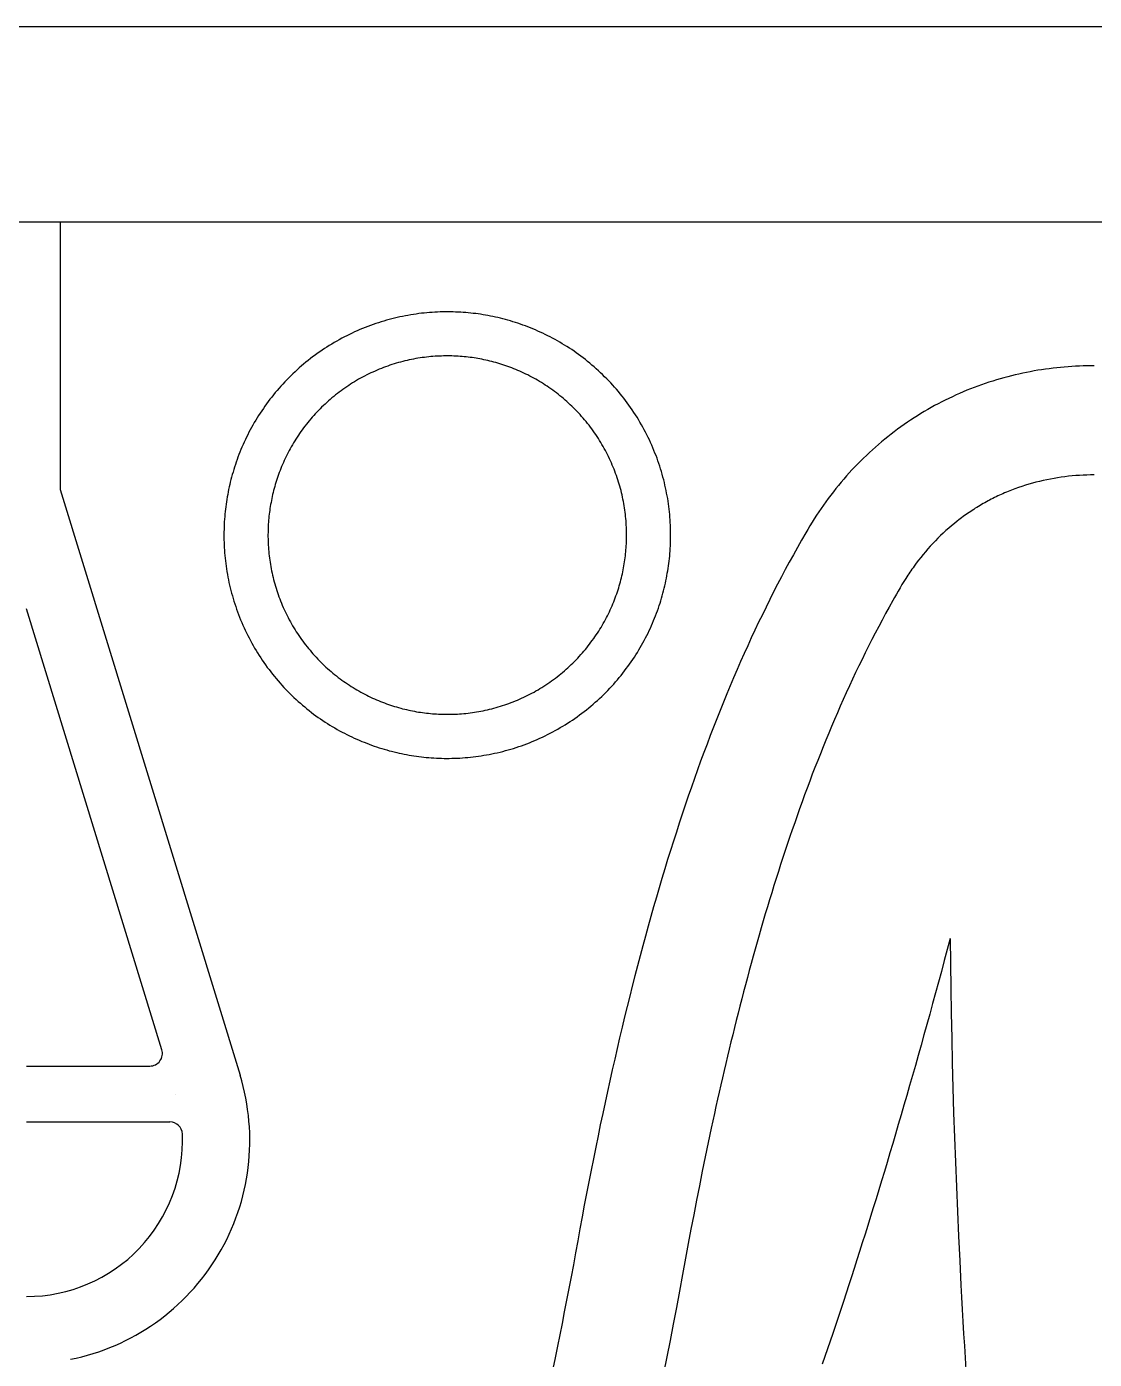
# Model space of a CAD drawing. Extents: x -111 to 2985, y -118 to 122.
# Drawn here: x -47.76 to -32.01, y 21.54 to 41.2 of the extents above; entities that cross this region are included whole.
import ezdxf

# ---------------------------------------------------------------- set-up
doc = ezdxf.new("R2010")
doc.units = 0
doc.layers.add('LAYER_03', color=5, linetype='CONTINUOUS')

msp = doc.modelspace()

# ---------------------------------------------------------------- linework, layer by layer
at = {"layer": 'LAYER_03'}
for points in [[(-79.245, 41.2), (-16.271, 41.2)], [(-79.245, 38.321), (-16.271, 38.321)], [(-47.262, 38.321), (-47.262, 34.374), (-44.612, 25.73)], [(-32.015, 36.197), (-32.07, 36.197), (-32.125, 36.196), (-32.18, 36.195), (-32.235, 36.193), (-32.291, 36.19), (-32.346, 36.187), (-32.402, 36.183), (-32.457, 36.178), (-32.513, 36.173), (-32.569, 36.168), (-32.624, 36.161), (-32.68, 36.154), (-32.736, 36.147), (-32.792, 36.138), (-32.847, 36.13), (-32.903, 36.12), (-32.959, 36.11), (-33.015, 36.099), (-33.07, 36.088), (-33.126, 36.075), (-33.181, 36.063), (-33.237, 36.049), (-33.292, 36.035), (-33.348, 36.02), (-33.403, 36.005), (-33.458, 35.989), (-33.513, 35.972), (-33.568, 35.954), (-33.622, 35.936), (-33.677, 35.917), (-33.731, 35.897), (-33.786, 35.877), (-33.84, 35.856), (-33.894, 35.835), (-33.947, 35.812), (-34.001, 35.789), (-34.054, 35.766), (-34.107, 35.741), (-34.16, 35.716), (-34.213, 35.691), (-34.265, 35.664), (-34.317, 35.637), (-34.369, 35.609), (-34.42, 35.581), (-34.471, 35.552), (-34.522, 35.522), (-34.573, 35.491), (-34.623, 35.46), (-34.673, 35.428), (-34.723, 35.396), (-34.772, 35.363), (-34.821, 35.329), (-34.869, 35.295), (-34.917, 35.26), (-34.965, 35.224), (-35.012, 35.188), (-35.059, 35.151), (-35.106, 35.113), (-35.152, 35.075), (-35.198, 35.036), (-35.243, 34.997), (-35.288, 34.957), (-35.332, 34.916), (-35.376, 34.875), (-35.419, 34.833), (-35.462, 34.791), (-35.504, 34.748), (-35.546, 34.704), (-35.588, 34.66), (-35.629, 34.616), (-35.669, 34.571), (-35.709, 34.525), (-35.748, 34.479), (-35.787, 34.432), (-35.825, 34.385), (-35.863, 34.337), (-35.9, 34.289), (-35.937, 34.241), (-35.973, 34.192), (-36.008, 34.142), (-36.043, 34.092), (-36.078, 34.042), (-36.111, 33.991), (-36.145, 33.94), (-36.177, 33.888), (-36.209, 33.836), (-36.241, 33.783), (-36.271, 33.73), (-36.333, 33.624), (-36.393, 33.517), (-36.453, 33.41), (-36.512, 33.302), (-36.571, 33.193), (-36.629, 33.083), (-36.686, 32.973), (-36.743, 32.862), (-36.799, 32.751), (-36.855, 32.638), (-36.91, 32.525), (-36.965, 32.412), (-37.019, 32.297), (-37.073, 32.182), (-37.126, 32.066), (-37.179, 31.95), (-37.231, 31.832), (-37.282, 31.714), (-37.333, 31.595), (-37.384, 31.476), (-37.434, 31.355), (-37.484, 31.234), (-37.533, 31.112), (-37.582, 30.989), (-37.63, 30.866), (-37.678, 30.742), (-37.726, 30.616), (-37.773, 30.49), (-37.82, 30.363), (-37.866, 30.236), (-37.912, 30.107), (-37.957, 29.978), (-38.002, 29.848), (-38.047, 29.716), (-38.091, 29.584), (-38.135, 29.451), (-38.178, 29.318), (-38.222, 29.183), (-38.264, 29.047), (-38.307, 28.911), (-38.349, 28.773), (-38.391, 28.635), (-38.432, 28.495), (-38.473, 28.355), (-38.514, 28.213), (-38.554, 28.071), (-38.594, 27.928), (-38.634, 27.783), (-38.673, 27.638), (-38.712, 27.492), (-38.751, 27.344), (-38.79, 27.196), (-38.828, 27.046), (-38.866, 26.895), (-38.903, 26.744), (-38.941, 26.591), (-38.978, 26.437), (-39.015, 26.282), (-39.051, 26.126), (-39.087, 25.969), (-39.123, 25.81), (-39.159, 25.65), (-39.194, 25.49), (-39.229, 25.328), (-39.264, 25.164), (-39.299, 25), (-39.333, 24.834), (-39.367, 24.667), (-39.401, 24.499), (-39.435, 24.33), (-39.468, 24.159), (-39.502, 23.987), (-39.535, 23.814), (-39.567, 23.639), (-39.6, 23.463), (-39.632, 23.285), (-39.664, 23.108), (-39.697, 22.932), (-39.73, 22.757), (-39.763, 22.584), (-39.796, 22.411), (-39.83, 22.239), (-39.864, 22.069), (-39.898, 21.899), (-39.932, 21.731), (-39.967, 21.563), (-40.001, 21.397)], [(-32.015, 34.586), (-32.069, 34.586), (-32.123, 34.585), (-32.178, 34.583), (-32.232, 34.58), (-32.286, 34.576), (-32.34, 34.571), (-32.394, 34.566), (-32.448, 34.56), (-32.502, 34.552), (-32.556, 34.544), (-32.609, 34.536), (-32.663, 34.526), (-32.716, 34.515), (-32.769, 34.504), (-32.822, 34.492), (-32.875, 34.478), (-32.927, 34.464), (-32.98, 34.449), (-33.032, 34.434), (-33.083, 34.417), (-33.135, 34.4), (-33.186, 34.381), (-33.211, 34.372), (-33.237, 34.362), (-33.262, 34.352), (-33.287, 34.342), (-33.312, 34.332), (-33.337, 34.321), (-33.362, 34.31), (-33.387, 34.299), (-33.412, 34.288), (-33.437, 34.276), (-33.461, 34.265), (-33.485, 34.253), (-33.51, 34.241), (-33.534, 34.228), (-33.558, 34.216), (-33.582, 34.203), (-33.606, 34.19), (-33.63, 34.177), (-33.653, 34.164), (-33.677, 34.15), (-33.7, 34.136), (-33.724, 34.122), (-33.747, 34.108), (-33.77, 34.094), (-33.793, 34.079), (-33.815, 34.064), (-33.838, 34.049), (-33.861, 34.034), (-33.883, 34.019), (-33.905, 34.003), (-33.927, 33.987), (-33.949, 33.971), (-33.971, 33.955), (-33.993, 33.939), (-34.014, 33.922), (-34.036, 33.906), (-34.078, 33.872), (-34.12, 33.837), (-34.161, 33.801), (-34.202, 33.765), (-34.242, 33.729), (-34.281, 33.691), (-34.32, 33.653), (-34.358, 33.615), (-34.396, 33.575), (-34.433, 33.535), (-34.469, 33.495), (-34.504, 33.454), (-34.539, 33.412), (-34.574, 33.37), (-34.607, 33.327), (-34.64, 33.284), (-34.673, 33.24), (-34.688, 33.218), (-34.704, 33.196), (-34.72, 33.174), (-34.735, 33.151), (-34.75, 33.129), (-34.765, 33.106), (-34.794, 33.06), (-34.823, 33.014), (-34.851, 32.968), (-34.879, 32.921), (-34.906, 32.874), (-34.933, 32.827), (-34.96, 32.78), (-34.987, 32.732), (-35.04, 32.637), (-35.092, 32.542), (-35.143, 32.446), (-35.194, 32.35), (-35.244, 32.254), (-35.294, 32.158), (-35.344, 32.061), (-35.392, 31.964), (-35.44, 31.866), (-35.488, 31.768), (-35.535, 31.67), (-35.581, 31.572), (-35.627, 31.473), (-35.672, 31.374), (-35.716, 31.275), (-35.76, 31.176), (-35.804, 31.076), (-35.847, 30.977), (-35.889, 30.877), (-35.931, 30.776), (-35.973, 30.676), (-36.014, 30.575), (-36.054, 30.474), (-36.094, 30.373), (-36.134, 30.272), (-36.173, 30.171), (-36.211, 30.069), (-36.249, 29.967), (-36.287, 29.865), (-36.324, 29.763), (-36.361, 29.661), (-36.397, 29.559), (-36.433, 29.456), (-36.469, 29.353), (-36.504, 29.251), (-36.539, 29.148), (-36.573, 29.044), (-36.607, 28.941), (-36.641, 28.838), (-36.674, 28.734), (-36.707, 28.631), (-36.739, 28.527), (-36.771, 28.423), (-36.803, 28.319), (-36.835, 28.215), (-36.866, 28.111), (-36.896, 28.007), (-36.927, 27.903), (-36.957, 27.798), (-36.987, 27.694), (-37.016, 27.589), (-37.046, 27.485), (-37.074, 27.38), (-37.103, 27.275), (-37.131, 27.17), (-37.159, 27.065), (-37.187, 26.96), (-37.214, 26.855), (-37.241, 26.75), (-37.268, 26.644), (-37.295, 26.539), (-37.321, 26.433), (-37.347, 26.328), (-37.373, 26.222), (-37.398, 26.117), (-37.424, 26.011), (-37.449, 25.905), (-37.473, 25.8), (-37.498, 25.694), (-37.522, 25.588), (-37.546, 25.482), (-37.57, 25.376), (-37.594, 25.27), (-37.617, 25.164), (-37.663, 24.951), (-37.708, 24.739), (-37.752, 24.526), (-37.796, 24.313), (-37.839, 24.1), (-37.88, 23.886), (-37.922, 23.673), (-37.962, 23.459), (-38.002, 23.246), (-38.041, 23.032), (-38.085, 22.789), (-38.13, 22.546), (-38.177, 22.303), (-38.223, 22.06), (-38.271, 21.817), (-38.319, 21.575), (-38.369, 21.333)], [(-34.14, 27.747), (-34.184, 27.584), (-34.227, 27.422), (-34.27, 27.261), (-34.313, 27.102), (-34.356, 26.944), (-34.399, 26.787), (-34.442, 26.632), (-34.485, 26.477), (-34.527, 26.324), (-34.57, 26.173), (-34.612, 26.022), (-34.654, 25.873), (-34.696, 25.725), (-34.738, 25.578), (-34.78, 25.432), (-34.822, 25.288), (-34.863, 25.144), (-34.905, 25.002), (-34.946, 24.861), (-34.988, 24.722), (-35.029, 24.583), (-35.07, 24.445), (-35.111, 24.309), (-35.152, 24.174), (-35.193, 24.04), (-35.234, 23.907), (-35.274, 23.775), (-35.315, 23.644), (-35.355, 23.514), (-35.396, 23.385), (-35.436, 23.258), (-35.476, 23.131), (-35.516, 23.006), (-35.556, 22.881), (-35.596, 22.758), (-35.635, 22.636), (-35.675, 22.514), (-35.715, 22.394), (-35.754, 22.274), (-35.793, 22.156), (-35.833, 22.039), (-35.872, 21.922), (-35.911, 21.807), (-35.95, 21.692), (-35.988, 21.579), (-36.027, 21.466)], [(-34.14, 27.747), (-34.137, 27.38), (-34.132, 27.012), (-34.126, 26.645), (-34.118, 26.278), (-34.11, 25.911), (-34.1, 25.544), (-34.089, 25.178), (-34.077, 24.812), (-34.064, 24.447), (-34.049, 24.082), (-34.034, 23.719), (-34.018, 23.356), (-34, 22.994), (-33.982, 22.634), (-33.972, 22.454), (-33.962, 22.275), (-33.952, 22.096), (-33.942, 21.917), (-33.931, 21.738), (-33.92, 21.56), (-33.909, 21.383)], [(-45.56, 25.44), (-45.56, 25.44)], [(-47.758, 25.041), (-45.646, 25.041)]]:
    msp.add_lwpolyline(points, dxfattribs=at)
for points in [[(-38.294, 33.244), (-38.289, 33.28), (-38.284, 33.316), (-38.28, 33.353), (-38.276, 33.39), (-38.273, 33.427), (-38.27, 33.464), (-38.268, 33.501), (-38.266, 33.539), (-38.264, 33.576), (-38.263, 33.614), (-38.262, 33.652), (-38.262, 33.691), (-38.262, 33.729), (-38.263, 33.767), (-38.264, 33.806), (-38.265, 33.845), (-38.267, 33.884), (-38.27, 33.923), (-38.272, 33.962), (-38.276, 34.001), (-38.28, 34.04), (-38.284, 34.08), (-38.289, 34.119), (-38.294, 34.159), (-38.3, 34.198), (-38.306, 34.238), (-38.313, 34.278), (-38.321, 34.318), (-38.328, 34.357), (-38.337, 34.397), (-38.346, 34.437), (-38.355, 34.476), (-38.365, 34.516), (-38.375, 34.556), (-38.386, 34.596), (-38.398, 34.635), (-38.41, 34.675), (-38.422, 34.714), (-38.435, 34.754), (-38.449, 34.793), (-38.463, 34.832), (-38.478, 34.871), (-38.493, 34.91), (-38.508, 34.949), (-38.525, 34.988), (-38.541, 35.026), (-38.558, 35.065), (-38.576, 35.103), (-38.594, 35.141), (-38.613, 35.179), (-38.632, 35.217), (-38.652, 35.254), (-38.672, 35.291), (-38.693, 35.328), (-38.714, 35.365), (-38.736, 35.402), (-38.758, 35.438), (-38.781, 35.474), (-38.804, 35.51), (-38.828, 35.545), (-38.852, 35.58), (-38.877, 35.615), (-38.902, 35.65), (-38.927, 35.684), (-38.953, 35.718), (-38.979, 35.751), (-39.006, 35.784), (-39.033, 35.817), (-39.061, 35.85), (-39.089, 35.882), (-39.117, 35.913), (-39.146, 35.945), (-39.175, 35.976), (-39.205, 36.006), (-39.235, 36.036), (-39.265, 36.066), (-39.296, 36.095), (-39.327, 36.124), (-39.358, 36.152), (-39.39, 36.18), (-39.422, 36.208), (-39.454, 36.235), (-39.486, 36.261), (-39.519, 36.288), (-39.552, 36.313), (-39.586, 36.339), (-39.619, 36.363), (-39.653, 36.388), (-39.687, 36.411), (-39.721, 36.435), (-39.756, 36.458), (-39.791, 36.48), (-39.826, 36.502), (-39.861, 36.523), (-39.896, 36.544), (-39.932, 36.564), (-39.967, 36.584), (-40.003, 36.604), (-40.039, 36.623), (-40.075, 36.641), (-40.111, 36.659), (-40.148, 36.677), (-40.184, 36.693), (-40.22, 36.71), (-40.257, 36.726), (-40.294, 36.741), (-40.33, 36.756), (-40.367, 36.771), (-40.404, 36.785), (-40.441, 36.798), (-40.478, 36.811), (-40.514, 36.824), (-40.551, 36.836), (-40.588, 36.847), (-40.625, 36.859), (-40.662, 36.869), (-40.699, 36.879), (-40.736, 36.889), (-40.772, 36.898), (-40.809, 36.907), (-40.846, 36.915), (-40.883, 36.923), (-40.919, 36.931), (-40.956, 36.938), (-40.992, 36.944), (-41.028, 36.95), (-41.064, 36.956), (-41.1, 36.961), (-41.137, 36.966), (-41.173, 36.97), (-41.21, 36.974), (-41.246, 36.978), (-41.283, 36.981), (-41.321, 36.984), (-41.358, 36.987), (-41.395, 36.989), (-41.433, 36.99), (-41.471, 36.992), (-41.509, 36.992), (-41.547, 36.993), (-41.586, 36.993), (-41.624, 36.992), (-41.663, 36.991), (-41.702, 36.989), (-41.741, 36.987), (-41.78, 36.985), (-41.819, 36.982), (-41.858, 36.979), (-41.897, 36.975), (-41.937, 36.971), (-41.976, 36.966), (-42.016, 36.96), (-42.055, 36.955), (-42.095, 36.948), (-42.135, 36.941), (-42.174, 36.934), (-42.214, 36.926), (-42.254, 36.918), (-42.294, 36.909), (-42.333, 36.9), (-42.373, 36.89), (-42.413, 36.879), (-42.452, 36.868), (-42.492, 36.857), (-42.531, 36.845), (-42.571, 36.832), (-42.61, 36.819), (-42.65, 36.806), (-42.689, 36.792), (-42.728, 36.777), (-42.767, 36.762), (-42.806, 36.746), (-42.845, 36.73), (-42.883, 36.713), (-42.922, 36.696), (-42.96, 36.678), (-42.998, 36.66), (-43.036, 36.641), (-43.073, 36.622), (-43.111, 36.602), (-43.148, 36.582), (-43.185, 36.561), (-43.222, 36.54), (-43.258, 36.518), (-43.295, 36.496), (-43.331, 36.473), (-43.366, 36.45), (-43.402, 36.427), (-43.437, 36.403), (-43.472, 36.378), (-43.506, 36.353), (-43.541, 36.327), (-43.574, 36.302), (-43.608, 36.275), (-43.641, 36.248), (-43.674, 36.221), (-43.706, 36.194), (-43.738, 36.166), (-43.77, 36.137), (-43.801, 36.108), (-43.832, 36.079), (-43.863, 36.05), (-43.893, 36.02), (-43.923, 35.989), (-43.952, 35.959), (-43.981, 35.928), (-44.009, 35.897), (-44.037, 35.865), (-44.065, 35.833), (-44.092, 35.801), (-44.118, 35.768), (-44.144, 35.735), (-44.17, 35.702), (-44.195, 35.669), (-44.22, 35.635), (-44.244, 35.602), (-44.268, 35.567), (-44.292, 35.533), (-44.314, 35.499), (-44.337, 35.464), (-44.359, 35.429), (-44.38, 35.394), (-44.401, 35.358), (-44.421, 35.323), (-44.441, 35.287), (-44.461, 35.251), (-44.48, 35.216), (-44.498, 35.179), (-44.516, 35.143), (-44.533, 35.107), (-44.55, 35.071), (-44.567, 35.034), (-44.583, 34.998), (-44.598, 34.961), (-44.613, 34.924), (-44.628, 34.887), (-44.642, 34.851), (-44.655, 34.814), (-44.668, 34.777), (-44.681, 34.74), (-44.693, 34.703), (-44.704, 34.666), (-44.715, 34.629), (-44.726, 34.593), (-44.736, 34.556), (-44.746, 34.519), (-44.755, 34.482), (-44.764, 34.445), (-44.772, 34.409), (-44.78, 34.372), (-44.787, 34.336), (-44.794, 34.299), (-44.801, 34.263), (-44.807, 34.226), (-44.813, 34.19), (-44.818, 34.154), (-44.823, 34.118), (-44.827, 34.082), (-44.831, 34.045), (-44.835, 34.008), (-44.838, 33.971), (-44.841, 33.934), (-44.844, 33.897), (-44.846, 33.859), (-44.847, 33.821), (-44.848, 33.783), (-44.849, 33.745), (-44.849, 33.707), (-44.849, 33.669), (-44.849, 33.63), (-44.848, 33.592), (-44.846, 33.553), (-44.844, 33.514), (-44.842, 33.475), (-44.839, 33.436), (-44.836, 33.397), (-44.832, 33.357), (-44.827, 33.318), (-44.823, 33.278), (-44.817, 33.239), (-44.811, 33.199), (-44.805, 33.16), (-44.798, 33.12), (-44.791, 33.08), (-44.783, 33.041), (-44.775, 33.001), (-44.766, 32.961), (-44.756, 32.921), (-44.746, 32.882), (-44.736, 32.842), (-44.725, 32.802), (-44.714, 32.763), (-44.702, 32.723), (-44.689, 32.684), (-44.676, 32.644), (-44.662, 32.605), (-44.648, 32.566), (-44.634, 32.527), (-44.619, 32.488), (-44.603, 32.449), (-44.587, 32.41), (-44.57, 32.371), (-44.553, 32.333), (-44.535, 32.295), (-44.517, 32.257), (-44.498, 32.219), (-44.479, 32.181), (-44.459, 32.144), (-44.439, 32.106), (-44.418, 32.069), (-44.397, 32.033), (-44.375, 31.996), (-44.353, 31.96), (-44.33, 31.924), (-44.307, 31.888), (-44.283, 31.853), (-44.259, 31.818), (-44.235, 31.783), (-44.21, 31.748), (-44.184, 31.714), (-44.158, 31.68), (-44.132, 31.647), (-44.105, 31.614), (-44.078, 31.581), (-44.05, 31.548), (-44.022, 31.516), (-43.994, 31.484), (-43.965, 31.453), (-43.936, 31.422), (-43.906, 31.392), (-43.877, 31.362), (-43.846, 31.332), (-43.816, 31.303), (-43.785, 31.274), (-43.753, 31.246), (-43.722, 31.218), (-43.69, 31.19), (-43.658, 31.163), (-43.625, 31.136), (-43.592, 31.11), (-43.559, 31.084), (-43.526, 31.059), (-43.492, 31.034), (-43.458, 31.01), (-43.424, 30.986), (-43.39, 30.963), (-43.355, 30.94), (-43.321, 30.918), (-43.286, 30.896), (-43.251, 30.875), (-43.215, 30.854), (-43.18, 30.833), (-43.144, 30.813), (-43.108, 30.794), (-43.072, 30.775), (-43.036, 30.757), (-43, 30.739), (-42.964, 30.721), (-42.927, 30.704), (-42.891, 30.688), (-42.854, 30.672), (-42.818, 30.656), (-42.781, 30.642), (-42.744, 30.627), (-42.707, 30.613), (-42.671, 30.6), (-42.634, 30.587), (-42.597, 30.574), (-42.56, 30.562), (-42.523, 30.55), (-42.486, 30.539), (-42.449, 30.529), (-42.412, 30.518), (-42.376, 30.509), (-42.339, 30.5), (-42.302, 30.491), (-42.265, 30.482), (-42.229, 30.475), (-42.192, 30.467), (-42.156, 30.46), (-42.119, 30.454), (-42.083, 30.448), (-42.047, 30.442), (-42.011, 30.437), (-41.975, 30.432), (-41.938, 30.427), (-41.902, 30.423), (-41.865, 30.42), (-41.828, 30.416), (-41.791, 30.414), (-41.753, 30.411), (-41.716, 30.409), (-41.678, 30.407), (-41.64, 30.406), (-41.602, 30.405), (-41.564, 30.405), (-41.526, 30.405), (-41.487, 30.406), (-41.448, 30.407), (-41.41, 30.408), (-41.371, 30.41), (-41.332, 30.413), (-41.293, 30.416), (-41.253, 30.419), (-41.214, 30.423), (-41.175, 30.427), (-41.135, 30.432), (-41.096, 30.437), (-41.056, 30.443), (-41.016, 30.45), (-40.977, 30.456), (-40.937, 30.464), (-40.897, 30.472), (-40.858, 30.48), (-40.818, 30.489), (-40.778, 30.498), (-40.738, 30.508), (-40.699, 30.519), (-40.659, 30.529), (-40.619, 30.541), (-40.58, 30.553), (-40.54, 30.565), (-40.501, 30.579), (-40.462, 30.592), (-40.423, 30.606), (-40.383, 30.621), (-40.344, 30.636), (-40.306, 30.652), (-40.267, 30.668), (-40.228, 30.684), (-40.19, 30.702), (-40.152, 30.719), (-40.114, 30.738), (-40.076, 30.756), (-40.038, 30.776), (-40, 30.795), (-39.963, 30.816), (-39.926, 30.836), (-39.889, 30.858), (-39.853, 30.879), (-39.817, 30.902), (-39.781, 30.924), (-39.745, 30.947), (-39.71, 30.971), (-39.674, 30.995), (-39.64, 31.02), (-39.605, 31.045), (-39.571, 31.07), (-39.537, 31.096), (-39.503, 31.123), (-39.47, 31.149), (-39.437, 31.177), (-39.405, 31.204), (-39.373, 31.232), (-39.341, 31.261), (-39.31, 31.289), (-39.279, 31.319), (-39.249, 31.348), (-39.218, 31.378), (-39.189, 31.408), (-39.16, 31.439), (-39.131, 31.47), (-39.102, 31.501), (-39.074, 31.533), (-39.047, 31.565), (-39.02, 31.597), (-38.993, 31.63), (-38.967, 31.662), (-38.941, 31.695), (-38.916, 31.729), (-38.891, 31.762), (-38.867, 31.796), (-38.843, 31.83), (-38.82, 31.865), (-38.797, 31.899), (-38.775, 31.934), (-38.753, 31.969), (-38.731, 32.004), (-38.711, 32.039), (-38.69, 32.075), (-38.67, 32.111), (-38.651, 32.146), (-38.632, 32.182), (-38.613, 32.218), (-38.595, 32.254), (-38.578, 32.291), (-38.561, 32.327), (-38.545, 32.364), (-38.529, 32.4), (-38.513, 32.437), (-38.498, 32.474), (-38.484, 32.51), (-38.47, 32.547), (-38.456, 32.584), (-38.443, 32.621), (-38.431, 32.658), (-38.419, 32.695), (-38.407, 32.731), (-38.396, 32.768), (-38.385, 32.805), (-38.375, 32.842), (-38.366, 32.879), (-38.356, 32.916), (-38.348, 32.952), (-38.339, 32.989), (-38.331, 33.026), (-38.324, 33.062), (-38.317, 33.099), (-38.311, 33.135), (-38.304, 33.171), (-38.299, 33.208)], [(-38.937, 33.334), (-38.933, 33.363), (-38.93, 33.392), (-38.926, 33.421), (-38.923, 33.451), (-38.921, 33.48), (-38.918, 33.51), (-38.916, 33.54), (-38.915, 33.57), (-38.914, 33.601), (-38.913, 33.631), (-38.912, 33.662), (-38.912, 33.692), (-38.912, 33.723), (-38.912, 33.754), (-38.913, 33.785), (-38.914, 33.816), (-38.916, 33.847), (-38.918, 33.879), (-38.92, 33.91), (-38.923, 33.942), (-38.926, 33.973), (-38.929, 34.005), (-38.933, 34.036), (-38.938, 34.068), (-38.942, 34.1), (-38.947, 34.132), (-38.953, 34.164), (-38.959, 34.195), (-38.965, 34.227), (-38.972, 34.259), (-38.979, 34.291), (-38.986, 34.323), (-38.994, 34.355), (-39.003, 34.387), (-39.012, 34.419), (-39.021, 34.45), (-39.03, 34.482), (-39.04, 34.514), (-39.051, 34.545), (-39.062, 34.577), (-39.073, 34.609), (-39.085, 34.64), (-39.097, 34.671), (-39.11, 34.702), (-39.123, 34.733), (-39.136, 34.764), (-39.15, 34.795), (-39.164, 34.826), (-39.179, 34.857), (-39.194, 34.887), (-39.209, 34.917), (-39.225, 34.947), (-39.241, 34.977), (-39.258, 35.007), (-39.275, 35.036), (-39.292, 35.066), (-39.31, 35.095), (-39.328, 35.124), (-39.347, 35.152), (-39.366, 35.181), (-39.385, 35.209), (-39.405, 35.237), (-39.425, 35.265), (-39.446, 35.292), (-39.466, 35.319), (-39.488, 35.346), (-39.509, 35.373), (-39.531, 35.399), (-39.553, 35.425), (-39.576, 35.451), (-39.598, 35.476), (-39.622, 35.502), (-39.645, 35.526), (-39.669, 35.551), (-39.693, 35.575), (-39.717, 35.599), (-39.742, 35.622), (-39.766, 35.645), (-39.792, 35.668), (-39.817, 35.691), (-39.843, 35.713), (-39.868, 35.735), (-39.895, 35.756), (-39.921, 35.777), (-39.947, 35.798), (-39.974, 35.818), (-40.001, 35.838), (-40.028, 35.857), (-40.056, 35.876), (-40.083, 35.895), (-40.111, 35.913), (-40.139, 35.931), (-40.167, 35.949), (-40.195, 35.966), (-40.224, 35.983), (-40.252, 35.999), (-40.281, 36.015), (-40.309, 36.031), (-40.338, 36.046), (-40.367, 36.061), (-40.396, 36.075), (-40.425, 36.089), (-40.455, 36.103), (-40.484, 36.116), (-40.513, 36.129), (-40.543, 36.141), (-40.572, 36.153), (-40.602, 36.165), (-40.631, 36.176), (-40.661, 36.187), (-40.69, 36.197), (-40.72, 36.207), (-40.75, 36.217), (-40.779, 36.226), (-40.809, 36.235), (-40.838, 36.244), (-40.868, 36.252), (-40.897, 36.26), (-40.927, 36.267), (-40.956, 36.274), (-40.986, 36.281), (-41.015, 36.287), (-41.045, 36.293), (-41.074, 36.299), (-41.103, 36.304), (-41.132, 36.309), (-41.161, 36.313), (-41.19, 36.317), (-41.219, 36.321), (-41.249, 36.325), (-41.278, 36.328), (-41.307, 36.331), (-41.337, 36.334), (-41.367, 36.336), (-41.397, 36.338), (-41.427, 36.34), (-41.457, 36.341), (-41.488, 36.342), (-41.518, 36.343), (-41.549, 36.343), (-41.58, 36.343), (-41.611, 36.342), (-41.642, 36.341), (-41.673, 36.34), (-41.704, 36.339), (-41.735, 36.337), (-41.767, 36.334), (-41.798, 36.332), (-41.83, 36.329), (-41.862, 36.325), (-41.893, 36.321), (-41.925, 36.317), (-41.957, 36.312), (-41.989, 36.307), (-42.02, 36.302), (-42.052, 36.296), (-42.084, 36.29), (-42.116, 36.283), (-42.148, 36.276), (-42.18, 36.268), (-42.212, 36.26), (-42.244, 36.252), (-42.275, 36.243), (-42.307, 36.234), (-42.339, 36.224), (-42.371, 36.214), (-42.402, 36.204), (-42.434, 36.193), (-42.465, 36.181), (-42.497, 36.17), (-42.528, 36.158), (-42.559, 36.145), (-42.59, 36.132), (-42.621, 36.119), (-42.652, 36.105), (-42.683, 36.091), (-42.713, 36.076), (-42.744, 36.061), (-42.774, 36.045), (-42.804, 36.03), (-42.834, 36.013), (-42.864, 35.997), (-42.893, 35.98), (-42.923, 35.962), (-42.952, 35.944), (-42.981, 35.926), (-43.009, 35.907), (-43.038, 35.888), (-43.066, 35.869), (-43.094, 35.849), (-43.122, 35.829), (-43.149, 35.809), (-43.176, 35.788), (-43.203, 35.767), (-43.23, 35.745), (-43.256, 35.724), (-43.282, 35.701), (-43.308, 35.679), (-43.333, 35.656), (-43.358, 35.633), (-43.383, 35.61), (-43.408, 35.586), (-43.432, 35.562), (-43.456, 35.538), (-43.479, 35.513), (-43.502, 35.488), (-43.525, 35.463), (-43.547, 35.438), (-43.57, 35.412), (-43.591, 35.386), (-43.613, 35.36), (-43.634, 35.334), (-43.654, 35.307), (-43.675, 35.28), (-43.694, 35.253), (-43.714, 35.226), (-43.733, 35.199), (-43.752, 35.171), (-43.77, 35.144), (-43.788, 35.116), (-43.806, 35.088), (-43.823, 35.059), (-43.84, 35.031), (-43.856, 35.003), (-43.872, 34.974), (-43.887, 34.945), (-43.903, 34.916), (-43.917, 34.887), (-43.932, 34.858), (-43.946, 34.829), (-43.959, 34.8), (-43.973, 34.771), (-43.985, 34.741), (-43.998, 34.712), (-44.01, 34.682), (-44.022, 34.653), (-44.033, 34.623), (-44.044, 34.594), (-44.054, 34.564), (-44.064, 34.535), (-44.074, 34.505), (-44.083, 34.475), (-44.092, 34.446), (-44.1, 34.416), (-44.109, 34.387), (-44.116, 34.357), (-44.124, 34.328), (-44.131, 34.298), (-44.138, 34.269), (-44.144, 34.239), (-44.15, 34.21), (-44.155, 34.181), (-44.161, 34.151), (-44.166, 34.122), (-44.17, 34.093), (-44.174, 34.064), (-44.178, 34.035), (-44.182, 34.006), (-44.185, 33.977), (-44.188, 33.947), (-44.191, 33.917), (-44.193, 33.888), (-44.195, 33.858), (-44.197, 33.828), (-44.198, 33.797), (-44.199, 33.767), (-44.199, 33.736), (-44.2, 33.706), (-44.2, 33.675), (-44.199, 33.644), (-44.198, 33.613), (-44.197, 33.582), (-44.195, 33.55), (-44.194, 33.519), (-44.191, 33.488), (-44.188, 33.456), (-44.185, 33.425), (-44.182, 33.393), (-44.178, 33.361), (-44.174, 33.33), (-44.169, 33.298), (-44.164, 33.266), (-44.158, 33.234), (-44.153, 33.202), (-44.146, 33.17), (-44.14, 33.139), (-44.132, 33.107), (-44.125, 33.075), (-44.117, 33.043), (-44.109, 33.011), (-44.1, 32.979), (-44.091, 32.947), (-44.081, 32.916), (-44.071, 32.884), (-44.06, 32.852), (-44.05, 32.821), (-44.038, 32.789), (-44.027, 32.758), (-44.014, 32.727), (-44.002, 32.695), (-43.989, 32.664), (-43.975, 32.633), (-43.962, 32.602), (-43.947, 32.572), (-43.933, 32.541), (-43.918, 32.511), (-43.902, 32.481), (-43.886, 32.451), (-43.87, 32.421), (-43.853, 32.391), (-43.836, 32.361), (-43.819, 32.332), (-43.801, 32.303), (-43.783, 32.274), (-43.764, 32.245), (-43.745, 32.217), (-43.726, 32.189), (-43.706, 32.161), (-43.686, 32.133), (-43.666, 32.106), (-43.645, 32.078), (-43.624, 32.052), (-43.602, 32.025), (-43.58, 31.999), (-43.558, 31.973), (-43.536, 31.947), (-43.513, 31.921), (-43.49, 31.896), (-43.466, 31.871), (-43.443, 31.847), (-43.419, 31.823), (-43.394, 31.799), (-43.37, 31.775), (-43.345, 31.752), (-43.32, 31.73), (-43.294, 31.707), (-43.269, 31.685), (-43.243, 31.663), (-43.217, 31.642), (-43.19, 31.621), (-43.164, 31.6), (-43.137, 31.58), (-43.11, 31.56), (-43.083, 31.541), (-43.056, 31.522), (-43.028, 31.503), (-43, 31.484), (-42.972, 31.467), (-42.944, 31.449), (-42.916, 31.432), (-42.888, 31.415), (-42.859, 31.399), (-42.831, 31.383), (-42.802, 31.367), (-42.773, 31.352), (-42.744, 31.337), (-42.715, 31.323), (-42.686, 31.309), (-42.657, 31.295), (-42.627, 31.282), (-42.598, 31.269), (-42.569, 31.257), (-42.539, 31.245), (-42.51, 31.233), (-42.48, 31.222), (-42.451, 31.211), (-42.421, 31.201), (-42.391, 31.191), (-42.362, 31.181), (-42.332, 31.172), (-42.303, 31.163), (-42.273, 31.154), (-42.243, 31.146), (-42.214, 31.138), (-42.184, 31.131), (-42.155, 31.124), (-42.125, 31.117), (-42.096, 31.111), (-42.067, 31.105), (-42.037, 31.099), (-42.008, 31.094), (-41.979, 31.089), (-41.95, 31.085), (-41.921, 31.08), (-41.892, 31.076), (-41.863, 31.073), (-41.833, 31.07), (-41.804, 31.067), (-41.774, 31.064), (-41.744, 31.062), (-41.714, 31.06), (-41.684, 31.058), (-41.654, 31.057), (-41.624, 31.056), (-41.593, 31.055), (-41.562, 31.055), (-41.532, 31.055), (-41.501, 31.056), (-41.47, 31.056), (-41.438, 31.058), (-41.407, 31.059), (-41.376, 31.061), (-41.345, 31.063), (-41.313, 31.066), (-41.281, 31.069), (-41.25, 31.073), (-41.218, 31.077), (-41.186, 31.081), (-41.155, 31.086), (-41.123, 31.091), (-41.091, 31.096), (-41.059, 31.102), (-41.027, 31.108), (-40.995, 31.115), (-40.963, 31.122), (-40.932, 31.13), (-40.9, 31.138), (-40.868, 31.146), (-40.836, 31.155), (-40.804, 31.164), (-40.772, 31.174), (-40.741, 31.184), (-40.709, 31.194), (-40.678, 31.205), (-40.646, 31.216), (-40.615, 31.228), (-40.583, 31.24), (-40.552, 31.253), (-40.521, 31.266), (-40.49, 31.279), (-40.459, 31.293), (-40.429, 31.307), (-40.398, 31.322), (-40.368, 31.337), (-40.337, 31.352), (-40.307, 31.368), (-40.277, 31.384), (-40.248, 31.401), (-40.218, 31.418), (-40.189, 31.436), (-40.16, 31.453), (-40.131, 31.472), (-40.102, 31.49), (-40.074, 31.509), (-40.046, 31.529), (-40.018, 31.548), (-39.99, 31.568), (-39.962, 31.589), (-39.935, 31.61), (-39.908, 31.631), (-39.882, 31.652), (-39.855, 31.674), (-39.829, 31.696), (-39.804, 31.719), (-39.778, 31.742), (-39.753, 31.765), (-39.728, 31.788), (-39.704, 31.812), (-39.68, 31.836), (-39.656, 31.86), (-39.632, 31.885), (-39.609, 31.91), (-39.586, 31.935), (-39.564, 31.96), (-39.542, 31.986), (-39.52, 32.012), (-39.499, 32.038), (-39.478, 32.064), (-39.457, 32.091), (-39.437, 32.117), (-39.417, 32.144), (-39.397, 32.172), (-39.378, 32.199), (-39.36, 32.227), (-39.341, 32.254), (-39.323, 32.282), (-39.306, 32.31), (-39.289, 32.338), (-39.272, 32.367), (-39.255, 32.395), (-39.239, 32.424), (-39.224, 32.453), (-39.209, 32.481), (-39.194, 32.51), (-39.18, 32.539), (-39.166, 32.569), (-39.152, 32.598), (-39.139, 32.627), (-39.126, 32.656), (-39.113, 32.686), (-39.101, 32.715), (-39.09, 32.745), (-39.079, 32.774), (-39.068, 32.804), (-39.057, 32.834), (-39.047, 32.863), (-39.038, 32.893), (-39.028, 32.922), (-39.019, 32.952), (-39.011, 32.982), (-39.003, 33.011), (-38.995, 33.041), (-38.988, 33.07), (-38.981, 33.1), (-38.974, 33.129), (-38.968, 33.159), (-38.962, 33.188), (-38.956, 33.217), (-38.951, 33.246), (-38.946, 33.275), (-38.941, 33.305)]]:
    msp.add_lwpolyline(points, close=True, dxfattribs=at)
for points in [[(-47.758, 25.866), (-45.942, 25.866, 0.5043), (-45.764, 26.107), (-47.758, 32.609)], [(-47.113, 21.539, 0.44388), (-44.612, 25.73)], [(-45.461, 24.863, 0.401871), (-45.646, 25.041)], [(-47.758, 22.466, 0.426665), (-45.461, 24.863)]]:
    msp.add_lwpolyline(points, format="xyb", dxfattribs=at)

doc.saveas('drawing.dxf')
